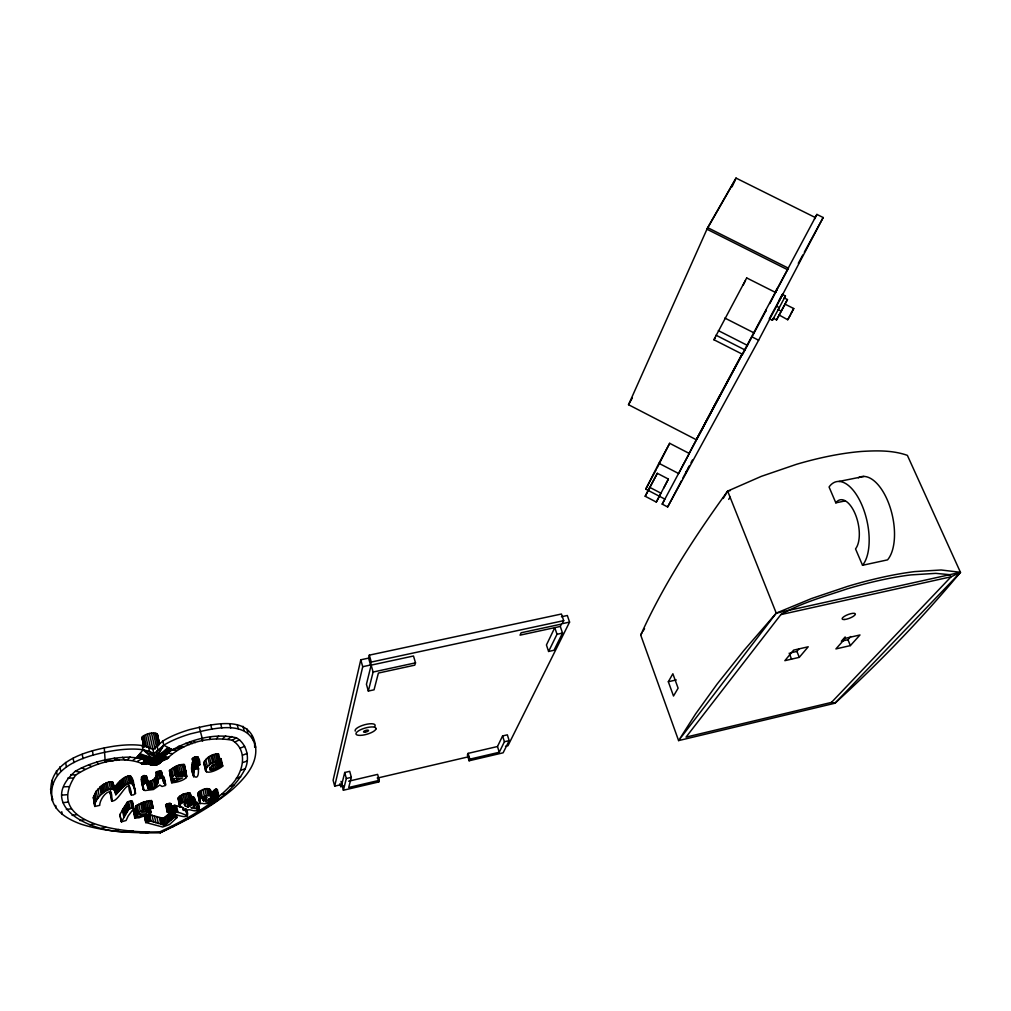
<?xml version="1.0" encoding="UTF-8"?>
<svg xmlns="http://www.w3.org/2000/svg" width="1011" height="1011" viewBox="0 0 1011 1011"><rect width="100%" height="100%" fill="white"/><g stroke="black" fill="none" stroke-linecap="round" stroke-linejoin="round"><path stroke-width="1.5" d="M141.464 779.329C144.27 769.005 150.5 782.261 147.922 788.39C152.636 790.16 159.536 784.877 157.741 779.62L156.44 771.835L161.305 771.33C161.987 776.157 163.34 781.958 165.438 785.496L162.063 786.47L159.826 785.067L153.432 789.515L144.914 790.564L143.12 789.338L141.464 779.329L143.12 789.338M160.13 831.712C129.155 833.658 40.971 826.113 75.711 775.045C94.213 763.04 119.98 755.053 141.338 763.267L142.968 764.177L151.359 764L147.518 763.204L147.277 761.245C151.157 757.782 157.552 756.026 162.506 757.858L162.72 759.817L159.131 762.269L167.232 758.755L168.673 757.176C185.064 742.049 210.427 736.122 232.113 740.229C249.426 750.743 242.627 774.83 229.914 786.28C210.427 806.462 185.291 819.959 160.13 831.712L160.13 832.824C133.616 833.013 106.547 832.344 81.095 824.167C68.457 819.605 53.773 811.593 51.687 796.946C44.358 761.384 87.591 750.326 114.104 746.194A51.334 16.429 -13 0 1 142.197 745.587L148.592 747.167L152.99 749.517L162.834 741.038A50.019 16.151 -14 0 1 189.714 729.601C211.577 724.457 252.194 713.096 255.631 747.268C257.514 764.556 244.384 778.508 232.606 789.3C210.882 807.448 185.721 820.995 160.13 832.824L170.455 827.39M143.019 786.545C141.805 783.538 146.519 782.324 148.137 783.576M199.862 764.67L197.221 764.19L194.087 765.769C193.91 768.234 199.041 765.807 199.862 764.67C200.115 758.237 197.41 754.37 192.431 758.541L194.15 766.667M133.313 831.08C101.694 836.577 32.099 809.356 75.345 771.241C91.887 761.751 111.134 757.327 130.103 757.113C134.539 758.263 147.796 756.607 146.089 764.291L147.391 762.597C152.105 768.284 159.511 764.202 157.779 757.163M197.966 765.428C201.176 788.049 186.643 772.859 193.379 761.738M121.257 821.652L119.854 814.55L127.234 802.228L130.444 800.914L132.315 801.407L133.806 808.434L128.144 816.029L126.122 820.464L121.472 821.867L128.713 809.28L131.935 807.966L133.806 808.434M192.343 762.484L193.998 769.674L193.493 776.663M147.808 762.812L152.484 765.213L155.858 765.1L158.967 763.76L159.776 761.447L161.684 760.917L162.581 759.198M170.075 775.601L170.695 774.856M171.668 782.754L182.612 777.952L172.641 778.799L171.124 777.724C177.329 771.456 198.952 767.539 175.788 776.574C194.896 772.872 184.558 782.072 171.668 782.754L170.088 775.399M111.501 800.409C113.927 782.615 99.71 796.971 99.723 805.35L94.87 806.437L93.341 797.426L96.197 791.234L102.793 784.688L109.036 781.971L112.878 782.337L115.81 794.76C119.74 790.88 127.563 779.304 132.997 784.827C140.175 794.987 128.334 801.508 128.877 784.789M94.693 806.146C93.555 798.766 114.18 779.468 115.81 794.76M146.443 778.306L146.57 776.334M105.258 762.319L104.285 747.988M184.47 765.112C180.375 762.939 173.146 767.526 169.519 770.521L171.908 782.287M200.026 803.416L198.068 792.978C202.453 788.125 213.22 785.029 211.501 796.365L210.124 798.45L205.423 801.71C210.92 803.796 214.029 797.313 218.186 795.986C218.629 800.838 207.47 804.655 202.339 803.454L200.026 803.416L198.068 792.978M746.649 278.012L713.892 339.721L742.668 354.368L766.073 310.592M190.093 793.256C196.677 804.807 187.149 798.526 184.065 804.074L185.342 806.096L187.945 807.043L192.532 804.465L189.739 792.99L182.978 794.204L178.315 797.603L179.907 806.727C189.398 808.952 178.757 811.858 189.108 809.723C191.635 809.887 194.049 811.29 196.602 810.708C201.391 810.784 199.268 801.597 195.275 802.014L196.816 808.8L199.053 809.52M150.98 812.452L150.184 811.795L141.565 812.25L153.141 807.776L151.486 800.598L143.549 802.026L135.588 806.272L137.066 813.248L139 814.045L146.57 813.868L134.766 817.924L138.975 817.798L149.464 814.045L150.98 812.452L150.121 808.092M52.471 801.053C45.255 765.517 88.564 754.661 115.001 750.453A51.384 16.34 -13 0 1 143.107 749.783L149.502 751.337L153.899 753.675L163.757 745.221A50.07 16.062 -14.1 0 1 190.687 733.784C211.362 729.07 248.845 717.62 255.631 747.268M187.439 815.586C183.939 814.803 176.04 809.685 173.235 813.83C178.505 815.169 192.507 821.551 185.948 808.661M146.822 781.478C151.587 782.438 157.906 777.585 156.162 772.379L156.44 771.835M199.306 810.822C217.883 802.709 235.626 787.177 245.18 768.802C250.071 758.098 246.899 743.805 236.41 737.803C209.922 731.8 182.22 742.377 160.395 757.138C159.953 761.397 156.263 766.578 151.473 764.935L147.391 762.597M561.446 616.761L567.323 615.497L569.572 622.094L562.217 623.686L563.696 620.653L561.446 614.018L369.318 655.141L368.611 658.123L360.775 659.804L333.112 780.239L334.679 786.141L341.212 784.624L340.72 786.646L343.765 785.926M334.679 786.141L362.722 666.704L360.775 659.804M179.566 805.666L178.315 797.603M362.722 666.704L370.557 665.011L371.277 662.053L369.318 655.141M341.806 784.309L344.726 772.492L349.718 771.33L351.335 777.345L348.707 787.493L379.277 780.34L377.634 774.388L348.643 781.212M371.151 665.124L366.437 684.295L368.333 691.056L374.057 689.805L378.392 673.061L414.801 665.15L415.508 662.85L413.486 656L371.151 665.124L373.11 672.037L368.333 691.056M379.277 780.34L378.784 781.945L343.386 790.236L346.331 778.508L344.726 772.492M143.726 746.649L142.046 737.171C145.849 733.657 152.307 731.901 157.198 733.86L159.435 743.186M147.189 762.597L147.404 761.864C151.599 758.402 160.18 755.141 164.25 760.234L162.72 759.817M157.501 734.491L158.891 742.478M157.489 764.417L159.89 763.052L159.826 761.902L155.542 761.915L151.056 764.455L157.046 764.746L159.7 762.989L160.623 760.815M132.315 801.407L133.642 808.939M203.83 762.913C205.89 757.429 212.815 753.41 218.566 754.143L220.347 761.725C215.457 761.94 202.086 773.554 215.785 768.764C234.4 759.261 210.705 776.094 205.827 771.305L203.83 762.913L205.827 771.305M209.606 790.463L209.909 789.503M220.347 761.725C215.255 759.893 206.459 764.998 205.536 770.748M119.854 814.55L121.472 821.867M133.907 786.609C133.477 767.551 120.878 778.887 114.306 787.518M167.333 812.288L167.169 811.795C172.515 807.625 173.627 813.665 167.333 812.288L165.652 804.92C166.499 803.657 171.996 802.38 170.391 804.705M209.593 739.483L210.553 736.905M184.975 770.053L184.571 768.625M162.822 758.465L160.901 762.079L156.515 764.809L151.182 762.104L148.933 758.124M685.837 472.706L687.505 469.635M497.488 746.522L468.093 753.372L467.373 755.015L469.117 760.777L503.137 752.803L509.165 740.646L507.345 734.833L502.593 735.932L497.488 746.522L499.27 752.26L469.837 759.147L469.117 760.777M149.54 764.164L151.182 762.104L155.315 760.601L159.523 760.247L161.343 761.232L158.929 763.368L154.43 764.998L152.648 764.771L155.719 763.04L158.929 763.368L154.279 764.822L157.476 764.114L152.876 764.329L147.644 760.853L141.793 758.844L137.483 761.296M785.004 304.147L793.749 308.545L791.335 313.258L787.708 319.754L779.152 315.015M742.365 354.052L696.339 439.747L628.526 404.716L707.662 227.652L736.021 178.075L815.283 217.529L814.449 219.084M732.065 186.82L736.021 178.075M640.696 635.022C663.835 583.802 694.81 536.55 727.655 491.093L761.308 476.358L796.428 464.327A156.642 53.065 -21.4 0 1 861.789 451.437C877.017 450.514 892.789 450.198 907.372 455.354L960.45 572.314C921.729 618.783 879.671 662.445 834.985 703.214L678.596 740.595L640.696 635.022L642.111 632.684M150.538 764.632L150.032 764.051C152.168 760.967 157.008 760.247 160.496 761.005L160.648 762.319L159.334 763.368L161.507 760.98M648.228 490.348L657.327 473.312L668.372 479.062L663.747 488.073M560.296 626.454L561.459 624.078L521.095 632.785L520.058 635.148L560.296 626.454L562.533 633.076L554.003 650.275L548.594 651.463L546.433 644.967L554.786 627.654L557.01 634.276L548.594 651.463M499.27 752.26L504.413 741.745L502.593 735.932M743.275 284.963L745.461 280.553M197.511 802.759L198.548 810.038M569.572 622.094L507.977 745.714L505.5 746.295M147.063 761.978L148.87 763.773L148.225 763.04L150.146 760.942L155.049 759.16L160.054 758.73L162.202 759.906L162.506 757.858L167.447 753.132L172.11 753.587M664.884 499.118L645.738 489.134L658.907 463.291L669.674 443.311L689.275 453.459L678.634 473.54L658.907 463.291M784.852 304.475L776.562 319.906L773.453 318.339M657.011 468.144L669.674 443.311M645.195 496.262L649.77 487.365L660.865 493.141L659.412 496.186L656.291 502.063L645.195 496.262L657.327 473.312M779.797 299.446L779.393 300.229L781.541 296.147M160.269 762.686L160.648 761.953M685.963 472.453L687.278 469.963M776.562 319.906L787.455 299.559L784.334 297.992M144.485 764.265L146.203 761.005L148.731 762.029L148.01 760.449L141.793 758.844L152.724 758.162L155.049 759.16L155.909 764.986L151.397 764.834M781.629 295.692L776.195 306.03L779.329 307.622L772.379 320.297L769.283 318.73L775.5 307.306M664.391 499.977L662.205 504.123L667.652 506.966L758.616 340.239L823.169 217.529L816.913 214.42L815.422 217.201M772.379 320.297L773.731 317.732M782.312 294.403L785.446 295.97L778.23 309.619L781.364 311.198M683.133 464.744L683.259 464.479M769.826 303.515L775.525 292.583M667.652 506.966L681.49 480.73M682.956 477.963L686.595 471.063M688.049 468.295L689.502 465.54M690.955 462.773L692.421 460.018M689.237 453.092L719.933 395.175M697.084 438.357L719.946 395.213M775.652 292.192L776.751 290.106L775.184 293.076M662.205 504.123L816.913 214.42M780.151 298.763L781.061 297.057M782.312 294.808L781.402 296.526M656.291 502.063L668.372 479.062M720.666 393.797L741.518 354.987M775.007 292.583L777.371 288.11M775.02 293.228L788.454 268.206L707.662 227.652M765.706 311.135L766.376 309.909M176.988 817.583L169.57 824.496L162.657 827.023L145.647 822.448L150.652 821.134L164.73 825.077L173.728 817.533L176.988 817.583L176.318 814.55M645.738 489.134L656.303 469.521M688.087 468.459L688.428 467.815M146.089 764.291L147.277 761.245L148.213 763.027M782.008 295.275L782.754 293.898M790.905 313.587L793.749 308.545M790.539 314.724L787.759 319.716M798.298 263.302L802.822 254.987M804.326 252.207L823.169 217.529M784.043 298.523L785.446 295.97M785.383 303.313L787.455 299.559M145.786 822.727L144.371 815.27L145.824 822.12M628.526 404.716L632.368 397.879M668.334 681.73L672.871 673.768L678.116 688.2L673.503 696.023L668.334 681.73L676.258 679.923M735.3 179.68L706.967 229.219L787.632 269.735M216.771 790.994C217.807 785.989 211.855 792.877 210.288 793.787M374.512 726.745L375.106 725.746A10.401 3.248 -16 0 0 364.744 724.71A10.401 3.248 -16 0 0 355.24 731.092M142.197 745.587L143.107 749.783L157.729 758.755L158.74 757.087L167.447 753.132L162.405 757.795L167.447 753.132L156.945 757.858M642.92 631.344L644.55 628.652M723.206 498.461L727.655 491.093L730.346 490.562M714.006 339.822L715.207 337.838M728.716 499.371L730.068 497.159M136.599 809.786L133.313 810.999L134.817 811.239M162.645 758.465L163.504 757.151L164.25 760.234L162.506 757.858L158.651 763.027L155.909 764.607L155.239 764.126L151.776 758.503L155.049 759.16L154.759 757.618L149.502 751.337L148.592 747.167M193.998 769.674L198.636 768.309M171.567 806.74L174.903 805.325L181.083 807.119M137.066 813.248L145.041 809.015L153.141 807.776M216.518 738.725L218.528 736.046M196.816 808.8L190.927 807.713C197.764 807.385 196.576 793.698 190.194 798.02M780.871 614.587L951.073 576.801L960.45 572.314L776.258 613.134L678.596 740.595L695.581 713.956L717.09 684.106L743.755 650.642L776.258 613.134L811.365 598.6L847.787 586.317A161.697 44.016 -20.6 0 1 914.816 571.581L941.115 569.989L960.45 572.314L834.985 703.214L831.472 702.405L686.027 737.133L780.871 614.587C801.319 602.809 824.458 596.528 846.7 589.009A154.822 42.133 -20.6 0 1 910.696 574.918L935.832 573.363L949.746 574.69L951.073 576.801L831.472 702.405M159.03 761.586L160.269 761.991L162.215 759.602L159.334 763.368M211.501 796.365C207.761 794.204 200.962 796.756 199.369 800.876L200.405 802.785M790.476 652.879L796.908 651.4L798.88 649.037M799.284 657.352L808.219 646.787L793.61 650.136L784.852 660.676L799.284 657.352L796.908 651.4M179.857 804.491L186.062 800.535L191.66 800.143M845.171 636.943L841.379 641.214L847.938 639.71L850.807 636.5M850.377 645.599L859.982 634.971L845.322 638.32L835.907 648.923L850.377 645.599L847.938 639.71M142.968 764.177L146.203 760.74L147.366 761.144L141.793 758.844L150.829 758.844L152.408 759.943M149.224 821.071L147.758 814.234L163.264 818.341L173.386 810.354M127.285 759.804L130.103 757.113M222.774 738.611L225.706 735.92M162.303 757.745L167.447 753.132L160.054 758.73L158.879 757.694M142.273 764.089L146.203 760.74L141.793 758.844L149.363 760.234M168.003 747.483L156.819 757.252L157.729 758.755M159.7 762.989L161.052 761.852M167.447 753.132L162.101 757.631L161.57 759.16L161.823 758.01M205.688 799.625L207.091 797.426L203.995 798.374L203.249 800.383L203.704 800.902L205.688 799.625L205.056 796.895M190.043 793.584L191.142 800.838M163.542 753.941L157.906 756.531L169.064 748.039M160.269 761.991L161.836 760.007L162.619 760.942M132.972 760.247L136.637 757.631L143.107 749.783L152.851 758.768M141.565 764.013L145.47 761.27L141.452 763.646M228.044 739.117L231.759 736.513M217.656 755.52L218.566 754.143M170.113 748.608L156.819 757.252L163.757 745.221L162.834 741.038M232.113 740.229L236.41 737.803M157.906 756.531L171.175 749.164M163.352 778.622L163.858 778.344C164.414 776.334 160.433 774.969 161.646 772.177M194.516 815.232L173.172 826.113M159.978 755.583L171.693 749.442M141.338 763.267L145.862 760.942M234.944 741.973L239.569 739.774M171.63 750.149L156.819 757.252L169.835 751.438M239.936 748.292L244.637 746.295M192.532 804.465L195.755 804.364M158.032 779.064L161.545 778.104L163.226 779.393M219.21 758.932L221.03 758.616L222.736 765.997M242.539 755.217L247.24 753.397M146.089 832.925L149.085 831.788M242.741 762.572L247.392 760.929M240.643 770.256L245.18 768.802M115.09 830.625L118.792 829.513M236.321 778.179L240.719 776.916M101.694 828.161L105.725 827.099M229.914 786.28L234.122 785.193M89.941 824.812L94.276 823.801M377.293 778.091L468.75 756.733M346.331 778.508L351.335 777.345M504.413 741.745L509.165 740.646M221.51 794.456L225.516 793.547M145.786 814.55L146.772 814.323L148.238 821.172M862.535 565.288A45.027 21.332 77.5 0 0 861.953 505.159A45.027 21.332 77.5 0 0 829.058 486.986L835.832 502.846A26.463 12.536 77.5 0 1 855.079 513.639A26.463 12.536 77.5 0 1 855.521 548.872L862.535 565.288L887.544 559.867A44.838 21.913 77.4 0 0 889.364 505.134A44.838 21.913 77.4 0 0 858.326 477.786M373.11 672.037L415.508 662.85M557.01 634.276L562.533 633.076M371.277 662.053L563.696 620.653M156.895 745.334L157.817 749.505L154.759 757.618L163.757 745.221L172.224 749.732L181.639 747.736L178.404 746.409L183.989 746.826M835.832 502.846L845.095 500.938M80.021 820.566L84.621 819.63M838.978 481.451L863.887 476.434M211.274 802.671L215.027 801.925M72.11 815.447L76.937 814.613M66.372 809.47L71.389 808.762M185.771 818.859L188.956 818.455M62.96 802.671L68.129 802.102M170.783 826.72L173.652 826.48M62.012 795.101L67.269 794.709M63.642 786.836L68.925 786.609M139.821 832.634L148.946 832.558M139.215 758.237L152.724 758.162L139.872 753.713M153.558 764.948L149.565 763.861M139.063 754.686L151.524 757.959L137.281 757.782M67.863 778.028L73.083 778.066M137.926 757.934L152.724 758.162L138.254 755.672M168.673 757.176L163.453 756.898L167.232 758.755M137.041 757.138L149.388 757.934M70.795 774.628L75.711 775.045M137.445 756.645L151.524 757.959M113.194 760.841L105.435 759.855L105.839 762.218M111.576 800.763C118.906 803.796 130.381 770.786 130.912 794.734M75.345 771.241L79.679 772.101M168.572 757.985L163.82 756.948L167.902 758.376M172.224 749.732L176.268 750.63M185.683 743.325L189.31 744.601M81.398 767.918L84.949 769.207M119.273 760.146L114.142 758.25L116.151 760.499M166.423 805.666L165.652 804.92M141.793 758.844L147.366 761.144M746.661 277.911L775.589 292.482M724.811 318.048L754.168 332.948M752.07 336.903L758.616 340.239M718.341 330.61L747.495 345.433M716.028 335.222L745.044 349.983M141.843 737.929L143.006 739.041M189.702 741.973L192.317 743.603M88.665 764.809L91.268 766.515M204.171 764.164L204.841 764.632M146.203 761.005L147.404 761.864M161.065 760.108L161.747 760.613M169.456 771.064L171.327 777.156M161.33 759.627L161.987 760.247M197.802 794.014L198.838 795.948M135.588 806.272L138.065 816.724M122.495 757.315L124.833 759.956M191.812 769.472L193.872 776.852M163.681 757.024L165.791 759.501M194.011 797.313L195.527 804.655M96.816 762.079L98.332 764.152M193.733 740.633L195.161 742.668M141.932 782.691L141.464 781.554M144.181 815.599L145.976 821.551M51.687 796.946L52.926 799.335M198.093 757.024L199.496 765.125M727.655 491.093L776.258 613.134M789.187 653.169L791.55 659.134M178.037 798.778L179.907 806.727M199.243 727.149L202.845 740.684M468.093 753.372L469.837 759.147M368.611 658.123L370.557 665.011M377.558 777.535L378.784 781.945M341.023 781.364L343.386 790.236M339.936 783.702L340.72 786.646M252.042 735.768L253.028 739.787M246.823 728.754L247.821 732.823M243.032 726.302L244.043 730.397M237.269 724.634L238.267 728.754M229.737 723.825L230.735 727.958M220.777 723.939L221.763 728.084M220.562 758.528L222.256 765.668M219.817 758.692L221.497 765.82M219.046 757.896L219.728 760.765M217.946 753.852L220.891 766.06M210.793 724.975L211.779 729.133M219.172 762.142L220.183 766.426M216.923 753.84L218.616 761.03M218.401 762.585L219.4 766.856M215.558 754.067L217.251 761.258M217.58 763.04L218.578 767.324M213.953 754.497L215.646 761.7M215.899 762.357L217.239 768.057M214.787 764.493L215.785 768.764M212.386 755.04L214.079 762.231M211.059 755.621L212.74 762.825M212.879 763.747L214.218 769.447M217.314 789.465L219.021 796.719M209.365 756.569L211.046 763.76M211.514 765.757L212.512 770.041M216.594 789.161L218.376 796.023M216.341 789.123L218.363 797.818M210.869 767.412L211.526 770.268M215.76 789.149L217.352 795.986M207.912 757.542L209.593 764.733M210.136 767.437L210.806 770.294M209.643 767.311L210.301 770.167M214.977 789.439L216.569 796.276M214.244 790.008L215.849 796.845M213.738 790.716L215.33 797.553M213.308 791.373L214.901 798.197M205.688 759.501L207.356 766.679M212.651 792.106L214.244 798.93M204.336 761.346L205.991 768.512M211.691 792.915L213.27 799.739M205.498 767.475L206.497 771.759M209.681 789.123L211.274 795.986M209.922 791.84L211.185 797.313M209.125 788.858L210.718 795.72M210.92 796.504L211.868 800.598M208.165 788.668L209.745 795.543M209.833 798.538L210.465 801.268M206.623 788.681L208.203 795.556M208.468 799.019L209.1 801.748M197.676 756.809L199.344 764.038M204.841 788.997L206.421 795.872M196.741 756.936L198.409 764.164M196.121 756.923L197.79 764.152M197.6 765.049L198.598 769.358M195.553 756.948L197.221 764.19M202.908 789.604L204.487 796.491M197.006 765.314L197.663 768.196M194.984 757.062L196.652 764.303M194.188 757.378L195.843 764.607M196.21 765.466L196.88 768.347M203.072 798.172L203.704 800.902M195.35 765.693L196.008 768.575M202.617 797.641L203.249 800.383M193.278 757.795L194.946 765.036M200.873 790.551L202.453 797.439M192.949 759.501L195.035 768.929M192.431 758.541L194.087 765.769M199.812 791.196L201.391 798.071M192.28 759.046L194.415 769.27M192.444 762.332L194.099 769.523M199.015 791.815L200.595 798.69M192.254 764.063L193.897 771.241M192.103 765.668L193.733 772.834M191.951 767.147L193.581 774.3M198.396 795.543L200.304 803.619M191.837 768.36L193.467 775.5M197.979 794.886L199.546 801.736M197.41 802.557L198.927 809.773M197.145 802.418L198.699 809.192M193.606 797.148L195.161 803.998M193.164 797.072L194.719 803.922M192.456 797.11L194.011 803.96M193.872 804.402L194.794 808.484M184.406 764.556L186.1 772.316M191.724 797.3L193.278 804.149M184.078 764.367L186.82 776.499M184.558 766.907L186.77 776.814M183.56 764.303L186.277 775.778M184.356 768.613L185.329 772.935M185.392 773.289L186.049 776.145M189.739 792.99L191.294 799.891M185.468 774.982L186.112 777.838M184.419 771.418L185.392 775.715M188.981 792.839L191.749 804.87M182.119 764.442L183.749 771.658M188.4 792.826L189.967 799.726M183.636 772.922L184.293 775.791M189.55 799.941L190.776 805.413M187.705 792.889L189.259 799.802M189.044 801.837L189.967 805.944M180.4 764.834L182.031 772.05M182.245 773.112L182.89 775.98M186.062 793.193L187.629 800.105M187.932 800.99L189.158 806.462M180.893 773.314L181.55 776.195M186.984 801.533L188.223 807.005M178.72 765.314L180.337 772.53M186.706 801.571L187.945 807.043M184.507 793.622L186.062 800.535M179.313 773.579L179.958 776.461M177.165 765.845L178.783 773.061M182.978 794.204L184.533 801.116M184.419 801.976L185.342 806.096M185.973 809.811L187.187 815.22M177.709 773.857L178.353 776.739M185.62 809.065L187.123 815.814M175.8 766.426L177.418 773.642M181.424 794.962L182.978 801.875M174.537 767.071L176.154 774.287M176.609 777.611L177.254 780.479M180.274 795.657L181.816 802.57M182.764 807.372L183.383 810.102M182.801 807.713L183.408 810.443M173.298 767.779L174.916 774.995M179.389 796.327L180.931 803.24M180.148 804.592L180.754 807.334M174.031 778.483L174.663 781.339M171.605 768.739L173.222 775.942M173.361 778.672L173.993 781.528M172.552 777.345L173.513 781.629M170.303 769.687L171.908 776.903M172.161 777.421L173.121 781.718M171.782 777.522L172.742 781.806M169.519 770.521L172.287 782.008M176.483 805.754L177.999 812.566M174.903 805.325L176.407 812.149M174.296 805.35L175.813 812.187M175.977 814.449L176.571 817.166M173.627 805.514L175.143 812.351M175.055 813.021L175.965 817.078M157.198 733.86L159.447 743.995M172.957 805.767L174.473 812.604M174.562 813.008L175.459 817.078M156.376 733.379L158.942 744.981M173.993 813.071L174.89 817.141M172.325 806.07L173.841 812.907M172.805 810.506L174.309 817.28M171.756 806.462L173.235 813.83M170.985 803.846L173.121 813.754M155.087 733.089L157.969 746.156M170.695 803.568L173.728 817.533M170.417 803.492L171.933 810.367M171.958 810.936L173.45 817.709M171.301 808.825L171.908 811.555M164.123 777.497L165.779 784.89M169.949 803.429L171.466 810.291M171.68 811.163L173.184 817.95M163.87 777.168L165.45 784.334M164.174 779.772L164.806 782.64M169.14 803.442L170.657 810.317M153.432 733.013L156.313 746.093M163.1 776.461L164.679 783.626M162.354 775.791L163.934 782.969M170.442 812.402L171.933 819.175M161.305 771.33L163.618 782.476M168.268 803.732L169.772 810.595M160.736 770.963L162.329 778.192M169.722 813.122L171.213 819.896M167.548 803.871L169.052 810.746M159.953 770.862L161.545 778.104M169.279 813.564L170.771 820.338M151.511 733.165L155.037 749.164M166.954 804.036L168.471 810.898M168.862 813.994L170.341 820.768M166.474 804.213L167.99 811.087M158.954 770.989L160.547 778.23M166.714 807.043L167.927 812.528M166.044 804.529L167.548 811.403M167.801 815.043L169.292 821.791M149.476 733.518L154.898 758.225M157.767 771.305L159.359 778.533M155.643 763.419L155.909 764.607M166.562 816.168L168.041 822.916M156.162 772.379L157.943 780.732M156.44 774.173L158.019 781.389M147.442 734.049L150.626 748.608M156.44 775.096L158.019 782.299M156.237 776.132L157.817 783.323M165.21 817.242L166.676 823.99M155.732 777.13L157.312 784.321M155.365 777.636L156.932 784.827M145.571 734.732L148.427 747.837M150.968 759.463L150.146 760.942L148.149 761.056M163.82 818.139L165.286 824.875M154.557 778.546L156.124 785.724M163.264 818.341L164.73 825.077M162.72 818.367L164.186 825.102M143.979 735.528L146.507 747.167M153.293 779.633L154.86 786.798M161.558 818.177L163.024 824.925M142.766 736.349L144.99 746.535M160.231 817.848L161.697 824.597M151.637 780.682L153.192 787.847M142.046 737.171L143.941 745.903M142.172 738.561L144.055 747.268M159.346 817.596L160.812 824.357M150.677 781.137L152.231 788.315M149.653 781.503L151.208 788.681M156.869 816.825L158.335 823.599M148.516 781.718L150.07 788.883M146.456 776.006L149.11 788.858M151.486 800.598L153.078 808.016M145.837 775.766L147.998 785.522M151.107 800.485L152.851 808.358M147.138 782.918L148.377 788.656M154.43 815.965L155.896 822.764M145.344 775.778L146.911 783.019M147.214 784.068L147.833 786.95M146.999 784.081L147.922 788.39M144.737 775.905L146.304 783.146M149.855 800.51L151.359 807.486M143.903 776.107L145.458 783.348M152.029 815.119L153.495 821.943M143.132 776.296L144.687 783.55M148.225 800.775L150.854 812.718M150.02 810.279L150.614 813.046M149.287 807.637L150.184 811.795M142.45 776.486L144.004 783.727M142.185 776.587L143.739 783.828M141.856 776.777L143.41 784.018M148.352 807.625L149.249 811.782M141.578 777.029L143.132 784.271M149.577 814.386L151.043 821.21M141.464 777.307L143.019 785.016M146.582 801.129L148.086 808.105M141.464 778.445L144.055 790.273M149.186 814.297L150.652 821.134M141.489 780.492L143.474 789.882M148.655 814.247L150.133 821.084M147.416 809.091L148.01 811.858M145.003 801.546L146.507 808.522M146.203 809.192L146.797 811.972M143.549 802.026L145.041 809.015M146.077 815.915L147.24 821.4M144.889 814.917L146.342 821.766M142.147 802.582L143.638 809.558M140.706 803.214L142.185 810.19M138.76 804.048L140.238 811.037M140.099 813.274L140.681 816.041M133.566 784.157L135.588 793.332M132.782 781.667L135.436 793.787M132.353 780.378L133.894 787.62M131.316 776.89L133.515 786.444M137.117 804.933L138.595 811.909M130.912 776.246L132.454 783.538M130.444 775.917L131.986 783.209M136.536 806.968L137.117 809.76M129.774 775.715L131.316 783.019M135.979 805.716L137.458 812.692M135.676 806.487L137.155 813.451M128.903 775.715L130.444 783.019M135.942 809.925L137.408 816.863M135.487 810.001L136.953 816.926M127.79 775.955L129.332 783.26M135.12 810.051L136.586 816.976M134.754 810.114L136.22 817.052M130.116 789.149L131.329 794.899M134.273 810.279L135.727 817.217M131.784 800.99L133.262 808.029M133.793 810.531L135.259 817.469M133.755 811.201L135.221 818.126M126.173 776.587L127.715 783.891M133.439 810.797L134.766 817.924M130.444 800.914L131.935 807.966M124.644 777.434L126.185 784.738M128.574 801.483L130.053 808.522M123.228 778.394L124.757 785.699M127.816 801.837L129.282 808.876M127.234 802.228L128.713 809.28M121.99 779.38L123.519 786.672M126.527 803.505L128.005 810.531M120.979 780.265L122.495 787.556M125.743 804.731L127.209 811.745M120.233 780.985L121.75 788.264M125.276 805.401L126.741 812.414M119.93 781.276L121.446 788.567M124.694 806.247L126.16 813.248M119.134 782.11L120.65 789.389M124.037 807.182L125.503 814.196M123.393 808.155L124.858 815.144M118.097 783.222L119.614 790.501M122.811 809.065L124.265 816.054M122.356 809.849L123.81 816.837M116.96 784.473L118.477 791.739M115.861 785.711L117.364 792.965M114.938 786.773L116.442 794.027M113.055 782.59L114.647 790.172M112.878 782.337L114.382 789.629M112.019 781.92L113.523 789.225M110.692 781.806L112.208 789.111M109.036 781.971L110.54 789.288M110.389 790.476L111.084 793.976M110.325 791.411L111.223 795.758M110.945 795.531L112.133 801.281M110.098 791.613L111.298 797.388M111.791 801.091L109.883 791.714L110.022 793.205M107.141 782.413L108.645 789.743M105.675 782.994L107.179 790.311M104.196 783.778L105.7 791.095M102.793 784.688L104.285 792.005M101.53 785.61L103.021 792.915M100.493 786.444L101.985 793.749M92.405 750.958L93.265 755.242M99.748 787.089L101.239 794.393M97.84 789.073L99.318 796.365M96.197 791.234L97.675 798.513M94.87 793.445L96.336 800.699M93.897 795.556L95.35 802.797M93.341 797.426L94.794 804.655M93.707 800.674L94.87 806.437M82.207 754.383L83.054 758.654M73.108 758.288L73.955 762.559M65.563 762.471L66.397 766.742M59.914 766.742L60.736 771.001M56.401 770.9L57.223 775.134M61.759 811.732L62.278 814.398M52.092 780.277L52.901 784.473M55.643 805.451L56.161 808.155M50.55 788.984L51.346 793.13M202.149 738.447L202.288 740.836M254.646 743.287L254.671 747.268M375.991 728.918L375.397 729.917A10.413 3.223 -16 0 1 358.817 735.338A10.413 3.223 -16 0 1 362.684 728.855A10.413 3.223 -16 0 1 375.991 728.918M844.779 619.49A7.077 1.984 -21 0 0 855.344 614.347A7.077 1.984 -21 0 0 846.131 615.383A7.077 1.984 -21 0 0 844.779 619.49M364.933 732.204A2.603 0.809 -16 0 0 368.51 730.46A2.603 0.809 -16 0 0 364.579 730.852A2.603 0.809 -16 0 0 364.933 732.204"/></g></svg>
